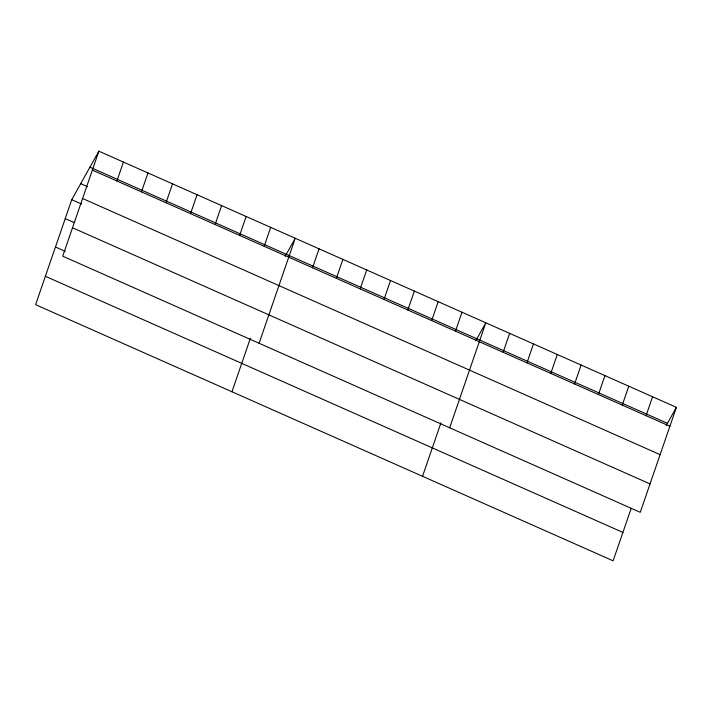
<?xml version="1.0" encoding="UTF-8"?>
<svg xmlns="http://www.w3.org/2000/svg" width="712" height="712" viewBox="0 0 712 712"><rect width="100%" height="100%" fill="white"/><g stroke="black" fill="none" stroke-linecap="round" stroke-linejoin="round"><path stroke-width="1.07" d="M98.879 151.175L62.727 256.178L640.248 512.32L676.4 407.326L98.879 151.175L71.752 199.68L35.6 304.674L613.121 560.825L631.179 508.377M116.91 180.982L123.425 162.069M141.457 191.875L147.971 172.954M166.003 202.76L172.518 183.838M190.549 213.645L197.055 194.723M215.086 224.529L221.601 205.608M239.632 235.414L246.147 216.493M264.179 246.299L270.693 227.386M231.961 391.769L250.375 338.271M259.088 343.264L295.24 238.271L285.2 256.213M312.55 267.757L319.056 248.835M336.367 278.321L342.881 259.399M360.192 288.885L366.707 269.964M384.017 299.449L390.532 280.528M407.834 310.014L414.348 291.101M431.659 320.587L438.174 301.666M455.484 331.151L461.999 312.23M422.536 476.292L440.959 422.803M449.664 427.796L485.815 322.794L475.785 340.737M503.126 352.28L509.641 333.358M526.951 362.844L533.466 343.932M550.777 373.408L557.282 354.496M574.593 383.982L581.108 365.06M598.418 394.546L604.933 375.625M622.244 405.11L628.758 386.189M646.06 415.675L652.575 396.753M666.361 425.269L676.4 407.326M89.926 167.186L667.447 423.328M92.364 170.097L669.885 426.239M80.705 183.678L87.576 186.722M82.583 198.506L660.104 454.648M71.752 199.68L81.569 204.032M65.237 218.602L74.075 222.518M72.508 227.769L650.029 483.911M55.456 247.002L65.273 251.363M45.381 276.274L622.902 532.416"/></g></svg>
